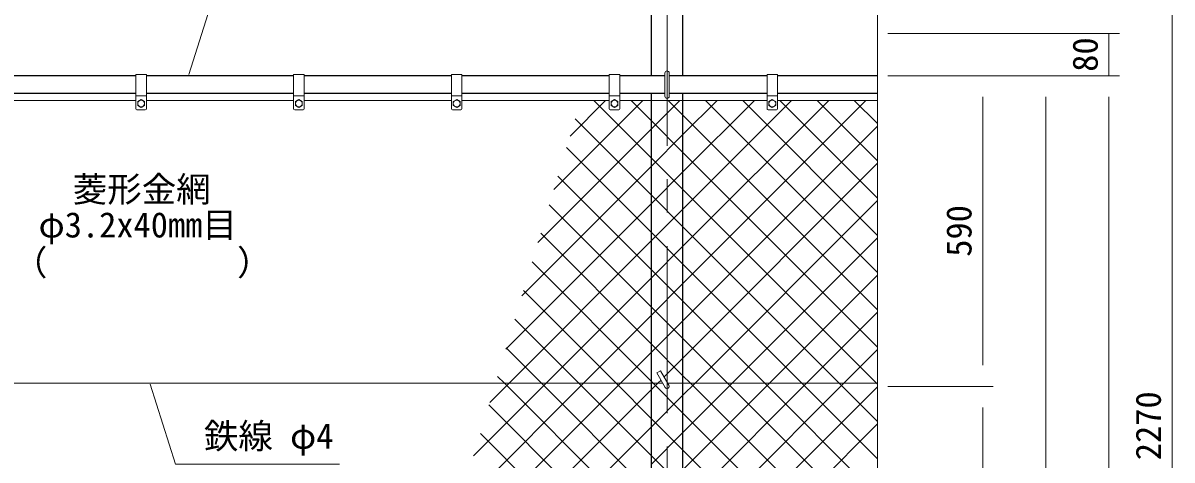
# Model space of a CAD drawing. Units: millimetres, scale not verified. Extents: x -4210 to 4210, y -2971 to 2972.
# Drawn here: x -2599 to -415, y 532 to 1362 of the extents above; entities that cross this region are included whole.
import ezdxf
from ezdxf.enums import TextEntityAlignment as Align

# ---------------------------------------------------------------- set-up
doc = ezdxf.new("R2010")
doc.units = ezdxf.units.MM
doc.header["$LTSCALE"] = 10
doc.linetypes.add('USER1', pattern=[50.8, 31.75, -6.35, 6.35, -6.35])
for name, color, linetype, lineweight in [('0-0_D-STR1', 1, 'Continuous', 25), ('0-1_D-STR2', 7, 'Continuous', 13), ('0-2_D-STR3', 3, 'Continuous', 13), ('0-3_D-BMK', 2, 'USER1', 13), ('0-4_D-STR-DIM', 7, 'Continuous', 13), ('0-A_D-STR-TXT', 7, 'Continuous', 13)]:
    doc.layers.add(name, color=color, linetype=linetype, lineweight=lineweight)
doc.styles.add('ＭＳ ゴシック', font='')
doc.styles.get('ＭＳ ゴシック').set_extended_font_data('MS Gothic')

msp = doc.modelspace()

# ---------------------------------------------------------------- linework, layer by layer
at = {"layer": '0-0_D-STR1'}
for p, q in [((-1404.9, 1718.33), (-1404.9, 1261.89)), ((-1344.4, 1261.89), (-1344.4, 1718.33)), ((-2384.65, 1261.89), (-2664.65, 1261.89)), ((-2084.65, 1261.89), (-2364.65, 1261.89)), ((-1784.65, 1261.89), (-2064.65, 1261.89)), ((-1484.65, 1261.89), (-1764.65, 1261.89)), ((-1378.65, 1261.89), (-1464.65, 1261.89)), ((-1184.65, 1261.89), (-1370.65, 1261.89)), ((-974.65, 1261.89), (-1164.65, 1261.89)), ((-2384.65, 1227.89), (-2664.65, 1227.89)), ((-2084.65, 1227.89), (-2364.65, 1227.89)), ((-1784.65, 1227.89), (-2064.65, 1227.89)), ((-1484.65, 1227.89), (-1764.65, 1227.89)), ((-1378.65, 1227.89), (-1464.65, 1227.89)), ((-1404.9, 1227.89), (-1404.9, -474.11)), ((-1184.65, 1227.89), (-1370.65, 1227.89)), ((-1344.4, -474.11), (-1344.4, 1227.89)), ((-974.65, 1227.89), (-1164.65, 1227.89))]:
    msp.add_line(p, q, dxfattribs=at)
at = {"layer": '0-1_D-STR2'}
for p, q in [((-1589.75, 1046.03), (-1420.89, 1214.89)), ((-1559.22, 1147.28), (-1491.6, 1214.89)), ((-1344.4, 1149.96), (-1279.47, 1214.89)), ((-1344.4, 1079.25), (-1208.76, 1214.89)), ((-1344.4, 1008.54), (-1138.05, 1214.89)), ((-1344.4, 937.83), (-1067.34, 1214.89)), ((-1344.4, 867.12), (-996.63, 1214.89)), ((-974.65, 887.94), (-1301.61, 1214.89)), ((-974.65, 958.65), (-1230.9, 1214.89)), ((-974.65, 1029.36), (-1160.19, 1214.89)), ((-974.65, 1100.07), (-1089.48, 1214.89)), ((-974.65, 1170.78), (-1018.77, 1214.89)), ((-1404.9, 1035.34), (-1549.4, 1179.84)), ((-1404.9, 1089.46), (-1344.4, 1149.96)), ((-1404.9, 964.63), (-1565.78, 1125.51)), ((-1650.82, 843.55), (-1404.9, 1089.46)), ((-1404.9, 893.92), (-1582.17, 1071.18)), ((-1404.9, 1018.75), (-1344.4, 1079.25)), ((-1344.4, 974.84), (-1404.9, 1035.34)), ((-1681.35, 742.31), (-1404.9, 1018.75)), ((-1404.9, 948.04), (-1344.4, 1008.54)), ((-1344.4, 904.13), (-1404.9, 964.63)), ((-1047.45, 677.89), (-1344.4, 974.84)), ((-1675.05, 677.89), (-1404.9, 948.04)), ((-1250.79, 677.89), (-974.65, 954.03)), ((-1404.9, 877.33), (-1344.4, 937.83)), ((-1118.16, 677.89), (-1344.4, 904.13)), ((-1604.34, 677.89), (-1404.9, 877.33)), ((-1344.4, 833.42), (-1404.9, 893.92)), ((-1180.07, 677.89), (-974.65, 883.31)), ((-1471.72, 677.89), (-1647.7, 853.88)), ((-1404.9, 806.62), (-1344.4, 867.12)), ((-1188.88, 677.89), (-1344.4, 833.42)), ((-1109.36, 677.89), (-974.65, 812.6)), ((-1542.43, 677.89), (-1664.08, 799.55)), ((-1533.63, 677.89), (-1404.9, 806.62)), ((-1613.14, 677.89), (-1680.47, 745.22)), ((-1038.65, 677.89), (-974.65, 741.89)), ((-1772.95, 438.58), (-1533.63, 677.89)), ((-1742.41, 539.82), (-1604.34, 677.89)), ((-1711.88, 641.06), (-1675.05, 677.89)), ((-1683.85, 677.89), (-1696.85, 690.9)), ((-1404.9, 398.95), (-1683.85, 677.89)), ((-1404.9, 469.66), (-1613.14, 677.89)), ((-1404.9, 540.37), (-1542.43, 677.89)), ((-1404.9, 611.08), (-1471.72, 677.89)), ((-1344.4, 584.28), (-1250.79, 677.89)), ((-1344.4, 513.56), (-1180.07, 677.89)), ((-1344.4, 442.85), (-1109.36, 677.89)), ((-1344.4, 372.14), (-1038.65, 677.89)), ((-974.65, 463.67), (-1188.88, 677.89)), ((-974.65, 534.38), (-1118.16, 677.89)), ((-974.65, 605.09), (-1047.45, 677.89)), ((-1404.9, 328.24), (-1713.24, 636.57)), ((-1344.4, 550.58), (-1404.9, 611.08)), ((-1344.4, 230.72), (-974.65, 600.47)), ((-1404.9, 257.53), (-1729.62, 582.24)), ((-1404.9, 523.78), (-1344.4, 584.28)), ((-974.65, 180.83), (-1344.4, 550.58)), ((-1344.4, 479.87), (-1404.9, 540.37))]:
    msp.add_line(p, q, dxfattribs=at)
for points in [[(-1620.28, 944.79), (-1404.9, 1160.17), (-1350.18, 1214.89)], [(-974.65, 675.8), (-976.74, 677.89), (-1344.4, 1045.55), (-1404.9, 1106.05), (-1513.74, 1214.89)], [(-974.65, 746.51), (-1344.4, 1116.26), (-1404.9, 1176.76), (-1443.03, 1214.89)], [(-974.65, 817.22), (-1344.4, 1186.97), (-1372.32, 1214.89)], [(-1803.48, 337.33), (-1462.92, 677.89), (-1404.9, 735.91), (-1344.4, 796.41), (-974.65, 1166.16)], [(-1380.35, 689.75), (-1344.4, 725.7), (-974.65, 1095.45)], [(-1864.54, 134.85), (-1404.9, 594.49), (-1344.4, 654.99), (-1321.5, 677.89), (-974.65, 1024.74)], [(-962.87, 381.18), (-1259.59, 677.89), (-1344.4, 762.71), (-1404.9, 823.21), (-1598.55, 1016.86)], [(-974.65, 322.25), (-1330.3, 677.89), (-1344.4, 692), (-1404.9, 752.5), (-1614.93, 962.53)], [(-974.65, 251.54), (-1344.4, 621.29), (-1401.01, 677.89), (-1404.9, 681.79), (-1631.32, 908.2)], [(-1834.01, 236.09), (-1404.9, 665.2), (-1392.21, 677.89), (-1386.2, 683.9)], [(-2017.2, -371.37), (-1557.94, 87.89), (-1404.9, 240.93), (-1344.4, 301.43), (-974.65, 671.18)]]:
    msp.add_lwpolyline(points, dxfattribs=at)
at = {"layer": '0-2_D-STR3'}
for p, q in [((-2384.65, 1263.89), (-2384.65, 1198.89)), ((-2364.65, 1263.89), (-2384.65, 1263.89)), ((-2364.65, 1263.89), (-2364.65, 1198.89)), ((-2084.65, 1263.89), (-2084.65, 1198.89)), ((-2064.65, 1263.89), (-2084.65, 1263.89)), ((-2064.65, 1263.89), (-2064.65, 1198.89)), ((-1784.65, 1263.89), (-1784.65, 1198.89)), ((-1764.65, 1263.89), (-1784.65, 1263.89)), ((-1764.65, 1263.89), (-1764.65, 1198.89)), ((-1484.65, 1263.89), (-1484.65, 1198.89)), ((-1464.65, 1263.89), (-1484.65, 1263.89)), ((-1464.65, 1263.89), (-1464.65, 1198.89)), ((-1378.65, 1222.89), (-1378.65, 1266.89)), ((-1370.65, 1222.89), (-1370.65, 1266.89)), ((-1184.65, 1263.89), (-1184.65, 1198.89)), ((-1164.65, 1263.89), (-1184.65, 1263.89)), ((-1164.65, 1263.89), (-1164.65, 1198.89)), ((-2364.65, 1223.89), (-2384.65, 1223.89)), ((-2064.65, 1223.89), (-2084.65, 1223.89)), ((-1764.65, 1223.89), (-1784.65, 1223.89)), ((-1464.65, 1223.89), (-1484.65, 1223.89)), ((-1164.65, 1223.89), (-1184.65, 1223.89)), ((-2664.65, 1214.89), (-2384.65, 1214.89)), ((-2381.15, 1212.63), (-2374.65, 1216.39)), ((-2381.15, 1212.63), (-2381.15, 1205.15)), ((-2374.65, 1216.39), (-2368.15, 1212.63)), ((-2368.15, 1212.63), (-2368.15, 1205.15)), ((-2364.65, 1214.89), (-2084.65, 1214.89)), ((-2081.15, 1212.63), (-2074.65, 1216.39)), ((-2081.15, 1212.63), (-2081.15, 1205.15)), ((-2074.65, 1216.39), (-2068.15, 1212.63)), ((-2068.15, 1212.63), (-2068.15, 1205.15)), ((-2064.65, 1214.89), (-1784.65, 1214.89)), ((-1781.15, 1212.63), (-1774.65, 1216.39)), ((-1781.15, 1212.63), (-1781.15, 1205.15)), ((-1774.65, 1216.39), (-1768.15, 1212.63)), ((-1768.15, 1212.63), (-1768.15, 1205.15)), ((-1764.65, 1214.89), (-1484.65, 1214.89)), ((-1481.15, 1212.63), (-1474.65, 1216.39)), ((-1481.15, 1212.63), (-1481.15, 1205.15)), ((-1474.65, 1216.39), (-1468.15, 1212.63)), ((-1468.15, 1212.63), (-1468.15, 1205.15)), ((-1464.65, 1214.89), (-1184.65, 1214.89)), ((-1181.15, 1212.63), (-1174.65, 1216.39)), ((-1181.15, 1212.63), (-1181.15, 1205.15)), ((-1174.65, 1216.39), (-1168.15, 1212.63)), ((-1168.15, 1212.63), (-1168.15, 1205.15)), ((-1164.65, 1214.89), (-974.65, 1214.89)), ((-2366.65, 1196.89), (-2382.65, 1196.89)), ((-2066.65, 1196.89), (-2082.65, 1196.89)), ((-1766.65, 1196.89), (-1782.65, 1196.89)), ((-1466.65, 1196.89), (-1482.65, 1196.89)), ((-1166.65, 1196.89), (-1182.65, 1196.89)), ((-1394.05, 697.48), (-1387.12, 701.48)), ((-1387.12, 701.48), (-1371.19, 673.89)), ((-1382.74, 677.89), (-3373.5, 677.89)), ((-1394.05, 697.48), (-1378.12, 669.89)), ((-974.65, 677.89), (-1373.5, 677.89))]:
    msp.add_line(p, q, dxfattribs=at)
for points in [[(-2381.15, 1205.15), (-2374.65, 1201.39), (-2368.15, 1205.15)], [(-2081.15, 1205.15), (-2074.65, 1201.39), (-2068.15, 1205.15)], [(-1781.15, 1205.15), (-1774.65, 1201.39), (-1768.15, 1205.15)], [(-1481.15, 1205.15), (-1474.65, 1201.39), (-1468.15, 1205.15)], [(-1181.15, 1205.15), (-1174.65, 1201.39), (-1168.15, 1205.15)]]:
    msp.add_lwpolyline(points, dxfattribs=at)
for centre in [(-2374.65, 1208.89), (-2074.65, 1208.89), (-1774.65, 1208.89), (-1474.65, 1208.89), (-1174.65, 1208.89)]:
    msp.add_circle(centre, 6.49, dxfattribs=at)
for centre, radius, start, end in [((-1374.65, 1266.89), 4, 0, 180), ((-1374.65, 1222.89), 4, 180, 0), ((-2382.65, 1198.89), 2, 180, 270), ((-2366.65, 1198.89), 2, 270, 0), ((-2082.65, 1198.89), 2, 180, 270), ((-2066.65, 1198.89), 2, 270, 0), ((-1782.65, 1198.89), 2, 180, 270), ((-1766.65, 1198.89), 2, 270, 0), ((-1482.65, 1198.89), 2, 180, 270), ((-1466.65, 1198.89), 2, 270, 0), ((-1182.65, 1198.89), 2, 180, 270), ((-1166.65, 1198.89), 2, 270, 0), ((-1374.65, 671.89), 4, 210, 30)]:
    msp.add_arc(centre, radius, start, end, dxfattribs=at)
at = {"layer": '0-3_D-BMK'}
msp.add_line((-1374.65, -903.11), (-1374.65, 1746.89), dxfattribs=at)
at = {"layer": '0-4_D-STR-DIM'}
for p, q in [((-974.65, 1766.89), (-974.65, 402.55)), ((-414.65, 1691.89), (-414.65, -498.11)), ((-954.65, 1341.89), (-514.65, 1341.89)), ((-954.65, 1341.89), (-514.65, 1341.89)), ((-534.65, 1341.89), (-534.65, 1261.89)), ((-954.65, 1261.89), (-634.65, 1261.89)), ((-954.65, 1261.89), (-514.65, 1261.89)), ((-954.65, 1261.89), (-754.65, 1261.89)), ((-954.65, 1261.89), (-514.65, 1261.89)), ((-774.65, 711.89), (-774.65, 1221.89)), ((-654.65, 1221.89), (-654.65, -468.11)), ((-534.65, -498.11), (-534.65, 1221.89)), ((-534.65, 1221.89), (-534.65, 1181.89)), ((-954.65, 671.89), (-754.65, 671.89)), ((-954.65, 671.89), (-754.65, 671.89)), ((-774.65, 631.89), (-774.65, 121.89))]:
    msp.add_line(p, q, dxfattribs=at)
at = {"layer": '0-A_D-STR-TXT'}
for points in [[(-1691.54, 1442.66), (-2227.49, 1442.66), (-2284.05, 1263.8)], [(-1997.7, 524.26), (-2309.03, 524.26), (-2357.12, 675.99)]]:
    msp.add_lwpolyline(points, dxfattribs=at)

# ---------------------------------------------------------------- texts
at = {"layer": '0-4_D-STR-DIM', "style": 'ＭＳ ゴシック'}
for s, p in [('80', (-541.4, 1269.27)), ('590', (-781.4, 918.02)), ('2270', (-421.4, 531.64))]:
    msp.add_text(s, height=48.09, rotation=90, dxfattribs=at).set_placement(p, align=Align.BOTTOM_LEFT)
at = {"layer": '0-A_D-STR-TXT', "style": 'ＭＳ ゴシック'}
for s, p in [('菱形金網', (-2504.6, 1007.79)), ('φ3.2x40mm目', (-2569.58, 940.2)), ('（\u3000\u3000   \u3000\u3000）', (-2618.31, 868.55)), ('鉄線 φ4', (-2255.32, 539.13))]:
    msp.add_text(s, height=48.09, dxfattribs=at).set_placement(p, align=Align.BOTTOM_LEFT)

doc.saveas('drawing.dxf')
